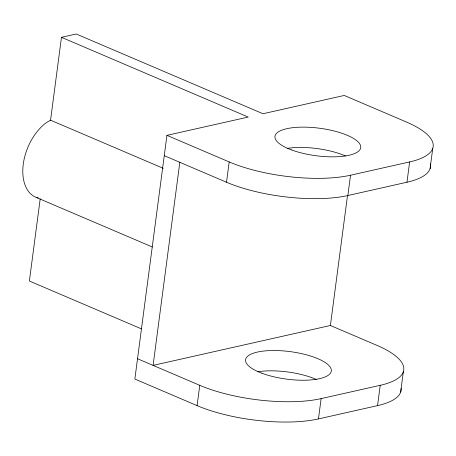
<?xml version="1.0" encoding="UTF-8"?>
<svg xmlns="http://www.w3.org/2000/svg" width="456" height="456" viewBox="0 0 456 456"><rect width="100%" height="100%" fill="white"/><g stroke="black" fill="none" stroke-linecap="round" stroke-linejoin="round"><path stroke-width="0.68" d="M40.202 198.839L29.383 281.016L141.428 328.867M152.275 246.964L36.953 197.716A43.252 26.932 -66.9 0 1 23.188 164.776A43.252 26.932 -66.9 0 1 45.999 122.864L50.559 120.19L61.469 37.318L76.243 33.995L262.981 113.743L344.252 95.458L406.495 122.043A86.497 27.73 7.5 0 1 409.636 161.926L406.963 182.229L347.86 195.527A86.497 27.73 7.5 0 1 226.512 182.246L164.263 155.661M61.469 37.318L248.206 117.067L166.936 135.352L134.856 379.05L197.1 405.635A86.497 27.73 7.5 0 0 318.453 418.916L377.557 405.623A86.497 27.73 7.5 0 0 401.115 388.432M179.824 162.307L153.091 365.387L330.4 325.493L377.089 345.431A86.497 27.73 7.5 0 1 380.23 385.314L377.557 405.623M197.1 405.635L199.774 385.326L137.53 358.741M226.512 182.246L229.186 161.937L166.936 135.352M330.4 325.493L347.483 195.749M318.453 418.916L321.127 398.612L380.23 385.314M347.86 195.527L350.533 175.218L409.636 161.926M400.67 392.035L403.343 371.725M430.082 168.64L432.755 148.337M36.953 197.716L38.293 197.881M50.559 120.19L163.259 168.321M257.788 371.788A43.252 13.868 7.5 0 1 316.703 379.654M321.127 398.612A86.497 27.73 7.5 0 1 199.774 385.326M287.2 148.399A43.252 13.868 7.5 0 1 345.505 155.992M430.35 163.807A86.497 27.73 7.5 0 1 406.963 182.229M350.533 175.218A86.497 27.73 7.5 0 1 229.186 161.937M261.972 373.259A43.252 13.868 7.5 0 0 330.925 372.347A43.252 13.868 7.5 0 0 272.397 350.527A43.252 13.868 7.5 0 0 261.972 373.259M291.378 149.87A43.252 13.868 7.5 0 0 360.337 148.958A43.252 13.868 7.5 0 0 301.809 127.138A43.252 13.868 7.5 0 0 291.378 149.87"/></g></svg>
